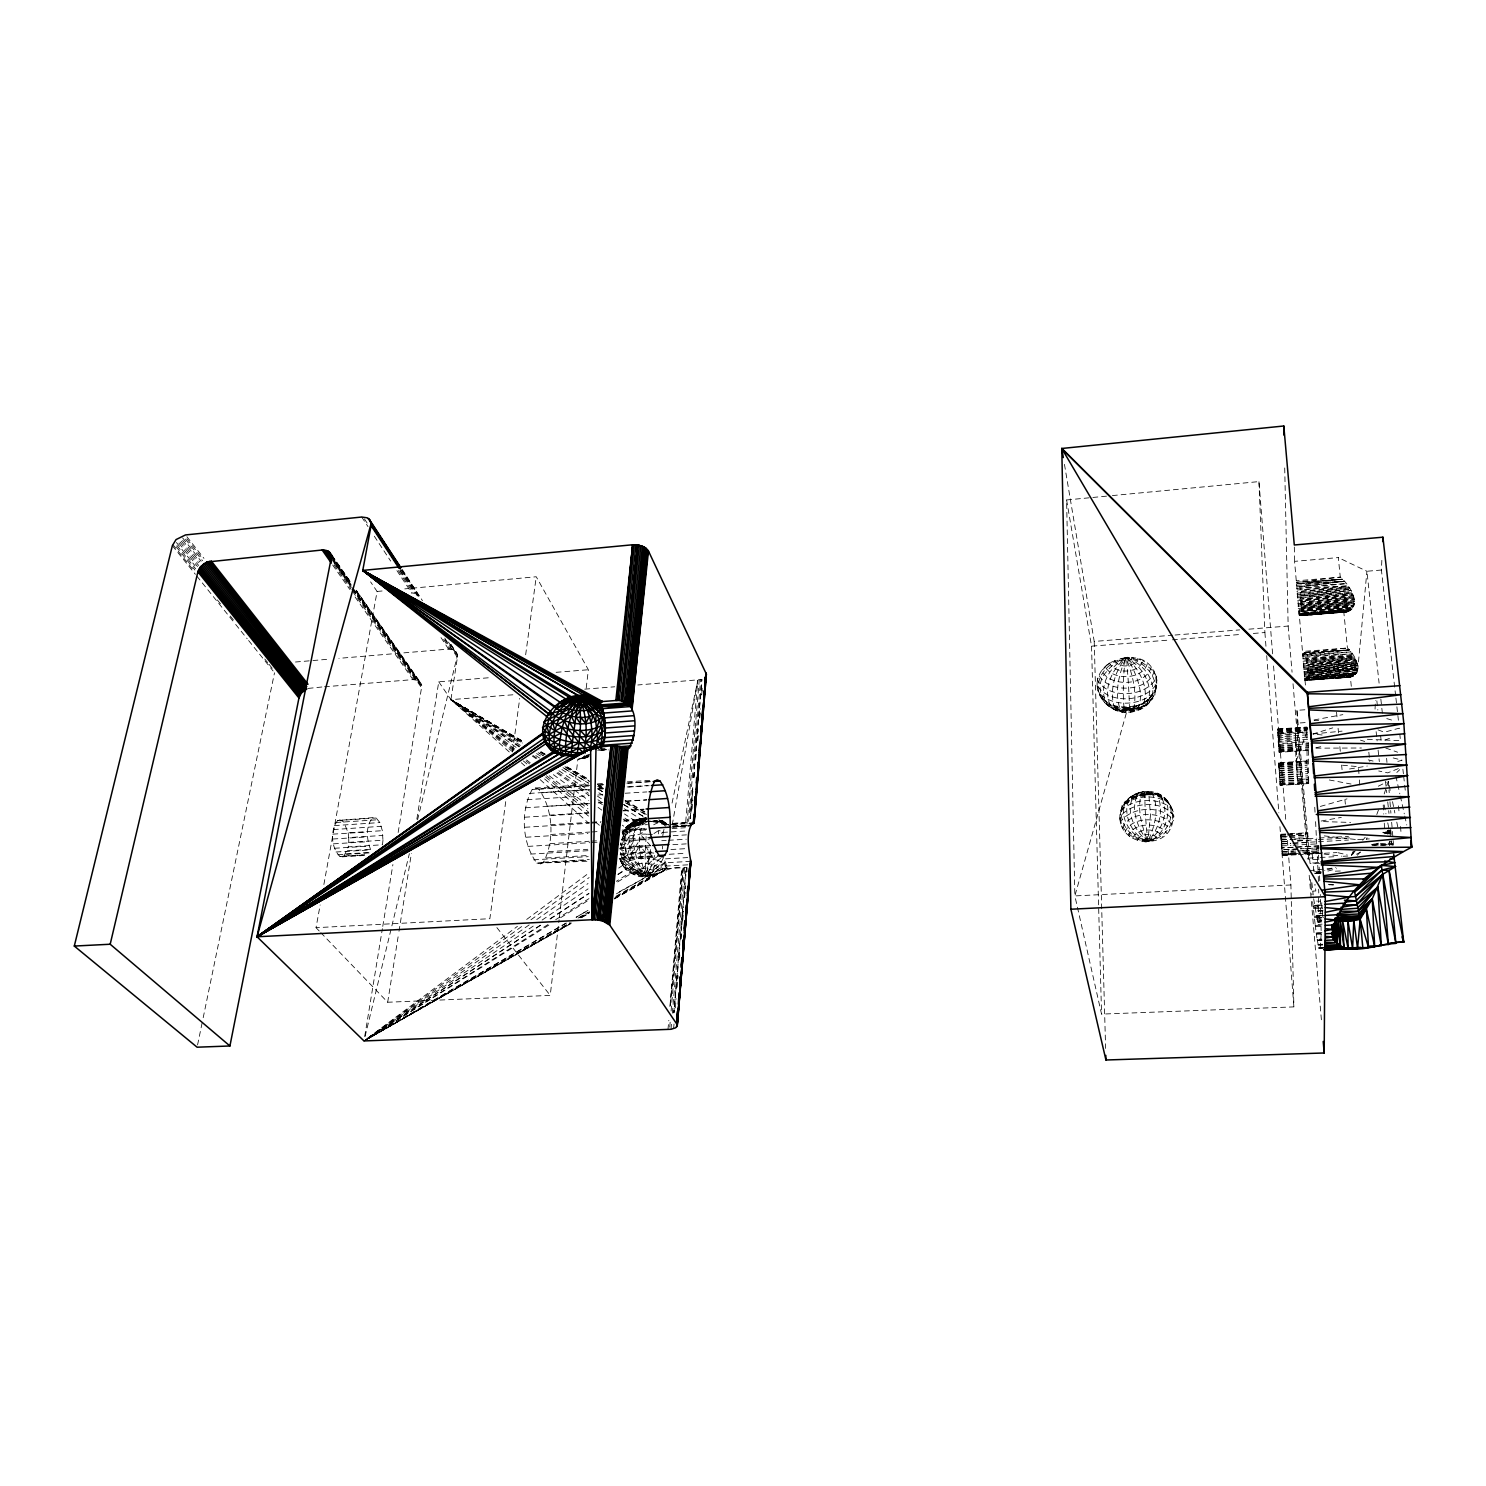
<?xml version="1.0" encoding="UTF-8"?>
<svg xmlns="http://www.w3.org/2000/svg" width="1486" height="1486" viewBox="0 0 1486 1486"><rect width="100%" height="100%" fill="white"/><g stroke="black" fill="none" stroke-linecap="round" stroke-linejoin="round"><path stroke-width="0.75" stroke-dasharray="5 3.75" d="M663.629 857.329C655.159 876.963 632.404 882.777 616.226 893.94L655.772 871.632L664.316 863.292L664.261 860.078C672.006 871.78 655.196 874.622 646.243 876.424C632.126 869.477 623.823 853.131 624.956 837.64L622.523 832.123C627.761 824.117 636.64 818.47 646.243 817.783C634.968 834.148 639.314 858.685 646.206 876.424C659.282 875.588 669.294 865.001 683.188 868.214L670.149 1006.505L682.39 868.288M614.424 898.956L666.935 869.18L667.028 867.973C653.041 880.789 623.098 879.359 620.034 857.403M616.077 896.244L652.094 875.57L657.889 873.657C653.097 867.861 635.209 865.484 634.931 874.957C646.893 881.328 653.691 869.644 657.741 860.264L663.518 856.679M620.256 845.051L620.609 843.249L620.461 844.55C623.804 831.603 629.414 818.154 645.816 818.062C636.175 818.47 628.095 824.674 622.523 832.123L637.884 819.733L645.816 819.306M1308.479 750.337L1308.664 783.605L1307.104 763.674L1306.9 727.025L1277.644 729.013L1278.276 742.276L1279.167 752.306L1308.497 750.319L1308.256 741.663L1278.833 743.613L1279.205 752.232M647.042 818.935L643.884 818.507L640.912 819.956L639.909 824.117L629.767 830.6L623.99 837.491M1319.772 863.292L1310.02 863.366L1309.203 854.078L1296.981 710.327L1306.194 709.695M1313.643 898.751L1317.729 922.36L1318.806 895.055M652.391 834.575L646.206 834.092L645.11 858.109L646.206 876.424L630.027 872.654L616.337 881.328M1317.729 922.36C1326.849 922.267 1319.865 906.609 1322.206 901.055L1318.918 901.222M1308.739 783.568L1280.208 785.37L1278.722 762.727L1307.123 760.962L1295.941 761.668L1295.42 732.728L1306.881 731.948L1295.941 761.668L1297.427 779.574L1308.702 778.868M1121.8 810.483L1121.893 808.198C1120.091 795.307 1154.641 797.276 1143.31 791.834C1115.15 794.583 1127.205 835.225 1147.824 841.336C1154.919 826.94 1160.436 805.691 1150.888 791.722C1136.623 789.4 1121.261 800.155 1120.425 814.904C1122.45 805.003 1131.18 797.741 1140.746 795.493C1145.817 799.152 1146.69 790.515 1144.907 792.465C1144.684 808.774 1145.985 825.12 1147.861 841.336C1184.676 841.002 1178.714 788.453 1145.074 791.536M1280.245 785.332L1278.722 762.727M1296.071 854.784L1282.418 855.527L1280.988 834.259L1307.81 832.754M1282.455 855.564L1281.025 834.259M1142.567 841.169C1143.105 836.116 1154.232 844.772 1142.567 841.169C1130.53 840.129 1118.902 829.727 1120.147 817.003C1130.883 801.288 1163.538 799.728 1173.903 816.278M1120.723 823.968L1120.147 817.003M1387.515 834.166L1387.348 830.488M614.888 897.971L657.035 873.954C652.948 877.947 642.138 868.493 640.41 876.22M1122.413 828.259C1128.58 810.78 1162.981 810.056 1172.268 825.362M1124.122 806.322C1124.865 798.855 1133.298 794.713 1139.725 792.8L1145.929 794.731L1149.291 791.741L1154.176 793.264L1156.275 795.846C1163.984 798.131 1170.838 803.907 1173.16 811.765M1132.648 657.908L1131.793 657.778C1163.909 657.666 1163.631 705.051 1135.23 711.07C1111.602 719.986 1087.622 690.284 1107.442 670.743C1111.621 664.836 1120.165 659.617 1125.849 657.741C1132.982 655.215 1132.889 660.471 1127.54 661.177C1114.797 656.793 1101.535 665.338 1097.597 679.269M623.21 819.065L634.559 826.94C665.264 814.867 621.984 819.139 622.615 834.519L635.265 829.652L646.781 828.947L640.169 834.166L629.321 835.968L621.538 839.72C620.256 855.676 631.197 871.316 646.206 876.424L650.051 869.44L655.345 853.335C644.385 851.682 628.114 849.713 621.612 860.84C626.888 869.477 636.231 875.105 646.206 876.424L651.109 846.333L640.169 834.166L646.206 834.092L650.404 838.736M1125.032 832.16C1130.66 816.483 1161.532 815.851 1169.965 829.578M1375.052 709.101L1375.46 700.352M1395.651 695.782L1381.404 570.03L1381.999 556.897M1131.255 799.524L1133.149 795.456L1145.91 794.731L1147.322 791.592L1148.659 792.409L1150.48 815.108L1147.879 841.336C1134.301 831.77 1124.233 809.536 1134.542 794.639L1146.635 792.688L1156.275 795.846M618.733 868.065L622.56 865.465L620.312 860.84L625.03 867.49L646.206 876.424C634.968 863.162 624.603 824.879 646.354 817.932M1155.124 690.21L1154.938 693.07C1156.424 707.615 1108.797 707.986 1137.997 710.085C1147.916 705.757 1155.569 696.172 1156.628 685.362C1154.752 694.426 1147.601 701.503 1139.316 705.126C1136.939 713.874 1120.295 714.487 1116.19 706.779L1110.896 704.791M1132.685 838.215C1136.567 827.795 1157.055 827.405 1162.758 836.507M1135.787 797.109L1138.257 793.505L1145.91 794.731L1146.635 792.688M1114.63 660.508C1118.549 668.403 1135.323 667.623 1137.44 658.762L1142.715 660.638C1139.558 673.511 1115.299 674.607 1109.559 663.183L1110.283 662.793M1148.251 699.404L1144.461 702.395L1143.626 705.794L1140.375 708.841L1132.276 709.231L1116.19 706.76M1137.44 840.129C1140.152 832.977 1154.195 832.717 1158.17 838.94M1140.746 795.493L1144.591 792.818M1134.617 706.649L1139.316 705.126C1134.004 705.943 1130.4 712.909 1123.955 709.825C1117.621 706.073 1131.403 708.469 1133.409 708.172C1141.062 707.633 1152.263 703.881 1152.523 694.798L1148.919 698.903C1148.511 708.803 1135.025 709.899 1127.595 707.856M1304.987 680.402L1350.384 677.226C1364.761 673.139 1355.009 654.212 1347.43 648.026L1343.827 612.232L1302.553 615.575L1347.375 611.749C1362.996 604.876 1348.917 583.979 1340.279 577.144L1338.31 557.584L1294.566 561.355L1305.432 685.046M1151.278 666.88C1146.393 686.012 1110.302 687.628 1101.572 670.65L1109.559 663.165L1105.157 666.582C1112.475 681.108 1143.31 679.715 1147.396 663.388L1142.715 660.638M658.502 833.906L658.707 830.47L663.369 831.751L662.682 836.804M1154.269 670.985C1148.734 692.197 1108.705 693.943 1098.953 675.146C1093.139 688.278 1101.683 704.345 1114.481 709.379C1118.642 712.128 1123.955 710.159 1127.855 707.856C1124.289 709.398 1118.847 710.568 1114.481 709.379L1108.556 706.054L1103.299 700.909L1097.671 689.69M1156.795 683.504L1156.182 675.517L1156.795 683.504C1145.78 702.618 1107.98 704.68 1096.947 684.86M540.328 863.979L543.505 862.196C554.854 840.296 553.219 809.276 538.786 789.159L535.424 788.026L532.211 789.456C520.193 811.226 521.883 843.305 536.948 863.18L588.605 861.193M1120.054 819.473C1116.692 792.075 1161.736 784.459 1171.414 807.492M398.155 832.494L421.838 685.752L356.491 590.592M692.773 789.01L690.303 818.675L692.866 791.165M693.721 777.605L695.039 761.631M695.225 759.346L701.875 679.492L637.828 684.99M671.003 1029.278L671.579 1022.368M672.359 1013.155L684.656 868.01L687.182 867.378L686.792 871.985L687.126 867.397M688.612 821.405L700.593 679.864M678.08 966.68L673.864 1012.839L685.993 867.75M690.117 818.749L692.81 786.781M693.59 777.642L701.875 679.492M673.622 1028.665L674.012 1024.058M675.368 1007.935L676.149 998.722M677.114 987.187L678.08 975.67M679.436 959.547L679.826 954.941M681.182 938.799L681.758 931.889M682.724 920.373L683.504 911.159M684.656 897.34L685.436 888.108M692.067 809.164L692.847 800.044M697.826 740.678L698.401 733.824M699.739 717.849L700.315 710.995M702.042 690.451L701.671 695.021L702.172 688.185M667.957 1029.557L668.83 1020.343M669.926 1006.524L681.74 868.344M685.715 821.814L697.826 680.291L671.746 804.576M669.74 1027.16L670.316 1020.25M671.096 1011.037L683.244 868.214L684.656 868.01M687.015 823.95L699.256 680.124M673.808 1012.876L678.433 959.826M678.638 957.523L685.9 874.511M686.105 872.208L686.495 867.601M509.271 751.953L450.927 699.646L457.577 656.292L456.202 652.02L453.527 649.884L448.568 649.085L338.901 658.354M694.111 777.438L694.742 770.565M695.764 759.123L696.6 749.984M697.417 740.827L698.457 729.385M699.497 717.942L700.315 708.785M678.916 957.43L679.752 948.198M680.607 938.966L681.647 927.431M681.87 925.109L683.56 906.646M684.396 897.414L685.455 885.86M1304.076 673.529L1357.795 669.202L1366.916 571.256L1338.31 557.584M636.101 826.142L624.677 817.95M382.961 840.259L382.496 844.772L348.263 846.871L344.046 855.992L339.941 856.438C330.969 847.707 330.078 830.395 337.656 820.532L374.138 817.523L376.144 818.024L379.877 822.557L382.348 830.693L382.961 840.259L348.764 842.358L348.263 846.871M336.04 851.998L370.72 849.899C366.875 840.11 365.222 827.015 372.187 818.303L374.138 817.523M320.809 932.651L387.679 1002.251L550.229 995.397L559.107 919.723M559.368 917.419L577.887 759.179M586.227 688.074L588.363 669.74L536.242 576.754L404.786 588.883M505.723 801.66L489.86 918.701L316.035 927.673L320.159 904.955M512.577 751.173L519.729 698.383M525.654 654.787L536.242 576.754M658.447 855.75C652.503 860.097 645.24 865.168 644.553 873.136L624.584 856.66L625.717 849.119L629.154 841.633L634.466 834.798L627.872 827.925L627.705 825.956L633.946 821.442L645.816 818.062M617.897 874.307L625.643 869.217L625.903 863.682L630.045 860.543L631.104 853.596L639.816 839.869L645.741 839.794M387.679 1002.251L398.619 933.58M398.991 931.295L411.399 853.466M416.86 819.139L438.76 681.795L491.699 677.523M364.739 1036.374L382.385 928.694M382.756 926.41L392.898 864.555M672.229 824.934L697.826 680.291M323.874 884.523L377.11 591.447L370.59 581.88M197.564 1044.937L202.728 1019.972M203.192 1017.706L274.52 672.749M662.477 846.184L662.589 848.989M365.073 1036.429L391.32 928.137M391.877 925.871L409.374 853.67M417.566 819.826L457.484 655.122L451.15 645.426M1367.046 837.695L1366.581 839.404M664.001 829.392L663.369 831.751L660.063 834.333M1139.316 705.126L1127.8 707.893L1074.861 895.928L1101.553 1014.102L1293.897 1006.895L1290.907 884.95L1287.08 836.544M1120.165 658.651L1125.961 657.759C1140.041 668.663 1152.244 692.457 1140.672 708.692L1132.964 711.088L1127.707 707.856L1125.664 712.24C1120.184 707.707 1125.719 628.559 1127.391 670.669C1127.781 671.431 1131.31 726.152 1127.893 707.856M622.467 839.813L624.714 832.569C630.658 826.662 636.937 819.696 646.113 820.105M627.445 854.952L629.748 847.596L634.188 840.5L639.816 839.869M1155.495 689.002L1156.628 685.362L1155.718 688.259M1384.19 793.951L1386.234 787.599M1386.921 785.481L1388.295 781.246L1390.636 792.595M1376.779 814.551L1379.045 808.403M629.841 824.656L640.912 819.956L646.781 819.696L642.193 819.157L635.971 820.904L629.841 824.656L629.767 830.6L624.714 832.569L622.485 835.652M1351.368 855.342L1353.096 851.515M645.723 873.118L647.747 869.05L657.741 860.264L665.301 864.072M1351.684 855.267L1354.025 851.311M635.376 852.63L639.797 845.943L649.215 846.184M664.818 862.53L648.1 873.415M646.466 821.238L630.547 824.21C624.176 830.767 626.256 841.615 619.198 847.67L622.541 851.032L629.748 847.596L639.797 845.943L645.184 852.054M1352.892 854.023L1355.269 850.791M606.659 749.706L597.818 750.337L602.239 747.904M1102.408 698.42L1110.896 704.81L1112.698 708.005C1114.834 712.035 1133.948 704.364 1124.902 710.141C1120.5 713.354 1114.871 710.141 1113.72 705.237C1109.782 688.854 1115.113 670.465 1125.961 657.759C1142.121 665.412 1155.718 687.201 1146.375 704.457C1135.806 710.401 1122.524 711.07 1111.194 706.983C1101.906 690.414 1111.918 668.477 1125.961 657.759C1141.861 659.914 1157.594 674.384 1155.124 691.399C1141.452 706.036 1112.624 707.67 1098.748 692.643C1094.885 675.777 1110.191 660.508 1125.961 657.759C1132.573 674.18 1137.626 693.33 1133.261 710.847L1130.846 711.59L1127.744 707.856L1122.45 711.98L1113.72 709.249L1107.776 705.274C1096.408 688.668 1109.782 665.524 1126.054 657.722M622.523 833.126L624.733 830.228C637.141 821.535 653.246 817.393 667.474 824.916L661.456 821.424M657.741 860.264L649.475 858.462L643.066 868.883L633.129 859.391C627.482 846.63 625.235 820.569 643.884 818.507M646.949 873.229L650.051 869.44L661.307 861.657M1362.699 840.296L1365.188 837.287M1151.186 794.861L1146.152 794.731L1147.638 792.762M1357.387 855.23L1360.21 851.924M578.128 759.55L589.329 755.854L583.719 756.783L584.685 755.668M1149.421 698.309L1152.523 694.798M640.912 874.177C631.011 871.335 623.656 862.753 620.349 853.243L629.321 835.968L624.696 829.857L636.602 825.287L647.45 824.619M1143.848 839.404L1147.842 841.336C1159.006 829.764 1164.114 810.446 1157.575 795.419C1155.291 790.849 1148.641 791.611 1146.152 794.731C1153.99 793.561 1162.516 795.697 1168.033 801.604L1168.72 803.629M1396.821 772.46L1399.719 769.674M651.017 874.53L657.035 872.616L665.932 865.762M1387.348 831.194L1388.89 829.931L1388.983 833.943M1128.487 801.716L1127.28 802.663L1128.208 799.134L1131.96 796.775L1145.855 794.75L1139.428 792.428C1128.691 806.341 1137.774 828.872 1147.842 841.336C1163.557 837.472 1176.485 818.786 1168.943 803.127C1156.275 794.397 1137.477 795.251 1124.883 803.74C1119.199 819.77 1132.276 837.342 1147.805 841.336C1135.973 840.927 1124.085 833.312 1120.815 821.572C1131.403 806.211 1163.389 804.688 1173.606 820.885M645.648 820.588L634.633 822.278L634.559 826.94L639.5 823.021L645.407 821.108M1144.461 702.395L1148.919 698.884M634.559 826.94L636.138 825.733M666.471 823.783L665.264 824.693L685.139 823.467M367.674 1038.194L517.444 926.354M526.676 919.462L589.533 872.523M1387.404 831.937L1388.89 830.841M1390.506 832.922L1388.463 833.925L1388.11 831.454L1390.134 829.968L1390.617 834.036M521.586 926.577L367.729 1038.231L534.458 925.258M530.966 919.76L589.143 877.557M1144.61 839.051L1147.842 841.336C1171.507 836.154 1178.268 784.162 1145.985 794.731C1152.263 793.375 1162.554 793.097 1165.21 800.322L1164.374 799.802M529.183 924.886L363.977 1040.943L570.921 923.326M536.762 919.555L588.029 883.52M1143.31 791.834L1142.177 791.852C1136.196 807.362 1141.805 826.29 1147.861 841.336C1162.126 832.197 1171.73 807.957 1158.783 794.286L1144.907 792.465M542.111 920.057L588.085 888.869M540.365 925.184L363.977 1040.943L571.33 922.936M550.061 918.831L588.827 893.383M540.495 925.351L363.977 1040.943L570.735 923.14M550.191 918.998L588.995 893.588M618.083 874.53L625.847 869.459L640.187 875.143M1390.264 830.878L1383.986 832.42M653.97 833.553L658.707 830.47M1387.404 832.792L1388.908 831.807M547.87 924.626L363.977 1040.943L569.454 923.363M555.69 919.685L588.939 898.64M548.836 925.091L363.977 1040.943L570.067 922.657M560.631 917.698L588.159 900.442M617.656 881.941L631.42 873.322M643.141 821.275L636.602 825.287L633.946 821.442M649.196 873.712L665.821 865.465M566.129 923.103L363.977 1040.943L566.203 923.103M576.122 917.271L588.159 910.268L576.178 917.271M578.073 918.069L588.066 912.311M1388.314 833.052L1390.376 831.863M579.54 917.586L589.608 911.828M615.798 896.838L654.063 874.938M580.766 917.419L588.79 912.85M580.524 917.735L589.459 912.627M614.61 898.343L658.707 873.248M580.952 917.605L588.995 913.036M615.111 898.194L663.332 870.777C656.403 862.326 630.38 858.889 630.027 872.654L634.931 874.957M368.026 1038.658L571.999 922.992M582.103 917.271L588.159 913.834M1388.946 832.847L1382.927 833.943M646.577 822.074L635.265 829.652L630.547 824.21M1356.477 854.227L1360.47 852.221M1374.383 845.2L1378.358 843.175L1372.005 844.531M1378.302 786.205L1386.289 782.249M1145.483 838.773L1147.842 841.336L1152.059 839.293L1153.136 840.574M1302.758 656.292L1350.885 651.871L1302.683 655.066L1349.214 649.921L1302.535 652.651L1349.214 649.921L1305.897 653.599L1302.683 655.066L1306.045 656.032L1352.39 653.877L1302.832 657.518M651.388 821.368L645.388 821.665L639.909 824.117L624.491 813.956M1150.666 793.951L1146.003 794.731L1149.402 793.208M625.755 827.981L639.5 821.925M580.153 758.454L588.437 756.913L581.565 759.123L587.081 755.445L588.437 756.913L584.667 758.343L580.487 758.51L589.329 755.854M1398.363 768.596L1387.72 772.869L1378.711 770.974M588.215 756.931L578.37 759.049M1367.361 739.285L1385.082 740.047L1391.416 737.595M655.772 871.632L666.824 867.545M630.045 860.543L640.819 858.146L649.475 858.462M583.719 756.783L588.995 754.869M1147.935 841.317L1152.597 839.701M1388.11 831.454L1390.134 829.968M1322.113 734.994L1312.992 733.973L1332.756 727.861M1146.003 794.731L1157.966 793.933L1161.012 797.703M637.011 820.253L646.243 817.783M1397.824 761.445L1402.115 760.2L1393.181 757.934M1320.348 806.415L1347.022 798.874M1386.475 731.651L1399.236 728.159L1399.645 732.264M1327.945 871.056L1336.564 868.734M662.087 869.273L667.028 867.973M1349.567 768.986L1367.269 766.033M308.178 688.408L322.221 686.959M1316.169 872.635L1324.918 870.406M1327.109 869.849L1335.877 867.62M1371.689 844.828L1378.358 843.175M1148.065 841.299C1162.721 839.274 1176.299 824.674 1172.361 809.387C1159.544 796.719 1134.468 797.982 1121.614 810.074C1119.199 825.566 1133.056 839.423 1147.768 841.336L1142.827 840.24M586.71 755.185L590.759 754.238M645.388 821.665L633.946 825.343L629.767 830.6L622.3 825.139M634.188 840.5L621.501 845.311L619.179 842.153M1320.757 746.696L1314.107 748.164L1361.455 747.997M651.425 821.349L656.719 820.959L667.474 824.916L661.734 821.628L651.518 821.349L656.088 820.439L666.267 823.337L662.124 820.569L667.455 824.749M580.487 758.51L587.286 757.228L583.979 757.581M1314.088 719.93L1342.861 714.636M1321.203 821.034L1341.319 817.374M1322.837 910.212L1315.24 911.085M1320.794 873.675L1313.977 873.192L1313.03 863.199L1319.642 862.159M1299.637 583.534L1344.514 581.397L1296.591 586.877L1344.514 581.397L1296.424 583.794L1342.452 579.224L1296.349 582.308L1340.279 577.144L1296.275 580.84M640.615 819.418L644.608 818.953M1314.46 905.42L1322.057 904.751M1312.64 901.723L1315.203 924.905L1322.038 924.125M1309.705 870.647L1334.948 867.861M1297.204 596.295L1351.053 590.518L1297.092 594.753M1315.964 915.655L1323.636 915.023M1297.557 600.808L1353.096 595.069L1297.445 599.341M1305.841 652.391L1347.43 648.026L1302.479 651.462M1313.104 906.311L1322.168 905.364L1317.543 905.271L1316.967 900.813M1146.468 838.587L1152.059 839.293M1296.424 583.794L1342.452 579.224L1299.563 582.029M1298.244 608.61L1354.415 603.242L1298.132 607.458M1343.827 612.232L1347.375 611.749L1299.024 614.944M1312.992 733.973L1342.081 731.131M1290.907 884.95L1074.861 895.928L1066.595 499.965L1110.098 495.804M1112.382 495.581L1258.958 481.594L1272.648 654.472M1296.999 593.174L1349.697 588.215L1296.888 591.595M1297.78 603.632L1354.043 598.319L1297.668 602.239M689.764 825.492L672.805 827.07L685.492 825.9M377.11 591.447L384.038 590.796M1300.547 597.576L1352.186 592.803L1300.436 596.035L1300.659 599.081L1352.669 593.936L1297.315 597.836M1353.467 596.165L1300.77 600.548L1301.346 607.198L1354.47 602.313L1298.002 606.251M1298.56 611.638L1353.616 606.567L1298.448 610.709M1303.259 663.703L1355.418 658.948L1303.166 662.477M1127.8 707.893L1116.599 707.912L1107.014 704.104L1106.253 701.986L1107.404 702.674M1315.203 924.905L1316.206 932.855L1323.134 932.242M1300.882 601.979L1353.783 597.242L1300.77 600.548M1301.346 607.198L1301.457 608.35L1354.136 604.988L1301.569 609.446L1301.68 610.449L1353.895 605.805L1298.337 609.706M1298.838 613.885L1351.851 609.223L1298.745 613.235M1298.931 614.461L1351.127 609.892L1302.089 613.625L1301.885 612.213L1298.653 612.473M1301.234 605.991L1354.452 601.366L1301.123 604.709L1354.248 599.36L1301.012 603.372M1300.436 596.035L1351.647 591.669M1301.996 612.975L1352.854 607.997L1301.792 611.378L1301.68 610.449M1302.423 615.334L1348.434 611.415L1299.098 615.315L1348.434 611.415M1303.073 661.251L1354.34 656.923L1302.999 660.007M1303.612 668.384L1357.275 663.87L1303.519 667.251M1304.244 675.276L1357.554 670.762L1304.169 674.421M1316.206 873.006L1320.664 872.616M1381.404 570.03L1366.916 571.256L1379.101 683.151M295.473 662.013L329.743 659.115M1296.684 588.437L1346.409 583.626L1299.823 586.617L1299.916 588.177L1348.136 585.911L1296.795 590.016M1349.214 649.921L1302.609 653.84L1305.897 653.599M1296.516 585.335L1344.514 581.397M1297.891 604.969L1354.378 600.363M1302.553 615.575L1346.26 611.991L1299.173 615.594M324.487 686.792L412.997 679.604L417.975 680.439L420.612 682.613M1301.457 608.35L1354.303 604.133M556.135 672.322L588.363 669.74M1304.727 679.139L1355.028 675.09L1304.652 678.638M1314.218 916.639L1323.357 915.896M1301.792 611.378L1353.263 607.31M1349.418 610.987L1302.256 614.665L1302.089 613.625M1064.459 464.356L1094.216 641.432L1172.714 635.209M1175.036 635.024L1239.677 629.897M1248.909 629.172L1288.158 626.052L1284.647 465.081M1066.595 499.965L1091.541 646.169L1170.132 639.983M1172.435 639.797L1241.776 634.355M1253.33 633.445L1264.902 632.534L1258.958 481.594M438.76 681.795L450.927 699.646L513.227 694.761M584.76 689.151L614.758 686.792M1303.426 666.081L1356.699 661.939L1303.333 664.911M1303.984 672.582L1357.851 668.384L1303.891 671.579M1304.578 678.099L1355.994 674.05L1304.504 677.467M1304.857 679.901L1353.579 676.111L1304.801 679.548M1302.182 614.201L1350.31 610.486L1302.349 615.055M1302.906 658.762L1353.077 654.88M1356.328 660.954L1306.64 664.651L1355.901 659.951L1306.547 663.462M1307.178 671.338L1357.851 667.53L1303.798 670.558M1304.411 676.799L1356.774 672.861L1304.337 676.056M1351.294 686.291L1350.384 677.226L1308.293 680.161L1351.536 676.947L1304.931 680.179L1354.47 675.536L1308.033 678.898M1303.705 669.48L1357.665 665.747L1307.086 670.316L1357.777 666.657M1357.09 672.192L1307.55 675.015M1300.213 592.914L1350.402 589.366L1300.324 594.474L1300.101 591.335L1348.935 587.063L1300.009 589.756M600.623 748.833L605.025 748.517M600.901 749.706L607.588 749.223M599.415 750.523L608.35 749.891M1316.206 932.855L1317.172 939.412L1321.704 939.096M1307.884 677.839L1355.529 674.588L1307.959 678.396L1307.81 677.226L1356.402 673.474L1307.717 676.557M1317.766 859.67L1308.739 859.41L1297.204 723.143L1308.59 722.363M1277.607 729.124L1307.011 727.36L1307.624 732.747L1278.22 734.734L1277.644 729.013M1277.588 729.663L1306.788 727.694M1277.811 730.146L1307.141 728.14M1277.607 730.648L1306.788 728.66M1322.911 910.621L1318.323 910.937L1317.543 905.271M1277.923 731.316L1307.29 729.329M1277.663 731.985L1306.807 730.016L1277.737 733.675L1306.881 731.948M1278.053 732.877L1307.439 730.889M1277.849 735.607L1295.495 734.437L1295.42 732.728M1278.22 734.734L1278.369 736.815L1307.791 734.827M1277.979 737.762L1295.625 736.573L1295.495 734.437M535.424 788.026L588.27 784.478M597.465 783.865L604.356 783.401M627.333 781.859L652.595 780.169M1278.369 736.815L1278.536 739.044L1307.959 737.075M532.211 789.456L589.886 785.611M599.118 784.998L603.743 784.682M626.813 783.141L652.205 781.45M538.786 789.159L589.106 785.797M598.264 785.184L602.833 784.887M628.002 783.196L650.887 781.673M1278.127 740.009L1295.755 738.821L1295.625 736.573M1278.833 743.613L1278.684 741.347L1308.126 739.378M1278.276 742.276L1295.922 741.105L1297.427 779.574M529.332 793.431L588.475 789.512M597.576 788.899L604.393 788.453M627.129 786.948L647.599 785.574M542.056 792.781L589.905 789.605M599.025 789.01L603.576 788.695M628.634 787.041L649.141 785.685M1278.424 744.486L1296.089 743.316M1278.963 745.768L1308.367 743.817M1306.9 668.143L1357.498 664.818L1306.993 669.239L1306.807 667.01L1357.015 662.923L1306.714 665.839M1278.592 746.548L1296.256 745.396M1279.074 747.737L1308.46 745.786M1278.74 748.405L1296.405 747.235M1279.149 749.408L1308.516 747.477M1278.87 749.947L1296.554 748.795M527.047 799.691L588.995 795.716M597.799 795.029L604.653 794.583M625.197 793.245L646.856 791.927M1279.205 750.746L1308.553 748.833M1279 751.154L1296.702 749.984M1279.223 751.712L1308.534 749.78M1279.093 751.953L1296.814 750.783M547.48 806.229L589.032 803.554M598.264 802.942L602.889 802.644M625.977 801.158L646.744 799.821M525.468 807.808L589.57 803.647M626.2 801.288L646.8 799.951M337.656 820.532L376.144 818.024M1306.361 660.991L1354.916 657.926L1306.454 662.236L1306.287 659.765L1353.727 655.902L1306.194 658.521M335.836 822.52L378.113 819.733M1278.666 763.284L1307.086 761.464M1278.889 763.878L1296.182 762.782M1278.684 764.194L1307.086 762.374M334.369 825.603L379.877 822.557M1279 765.067L1296.312 763.953M1278.74 765.494L1307.104 763.674M1279.13 766.609L1296.461 765.494M1278.814 767.092L1307.16 765.29M1279.279 768.429L1296.628 767.315M549.281 815.145L588.475 812.656M623.043 810.464L643.791 809.146M1278.926 768.968L1307.253 767.166M333.328 829.578L381.308 826.309M524.762 817.226L588.976 813.139M623.377 810.947L644.014 809.629M1279.446 770.472L1296.795 769.376M1279.037 771.048L1307.364 769.246M1279.595 772.646L1296.962 771.55M1279.186 773.222L1307.494 771.438M339.681 819.752L343.786 821.944L348.151 832.847L382.348 830.693M332.808 834.148L367.544 831.974M1279.743 774.893L1297.111 773.797M1279.335 775.432L1307.643 773.649M1373.714 844.958L1391.323 844.717L1391.175 841.262L1389.224 842.228L1391.23 842.451M1307.271 672.341L1357.795 669.202M1279.892 777.085L1297.241 776.008M1279.483 777.587L1307.81 775.822M550.322 824.767L589.496 822.334M591.799 822.185L601.013 821.609M624.046 820.161L647.097 818.73M1280.022 779.184L1297.352 778.088M348.151 832.847L348.727 837.584L382.924 835.448M1279.65 779.611L1307.977 777.847M332.845 839.014L367.581 836.859M524.967 827.275L589.218 823.263M591.502 823.114L600.678 822.538M623.637 821.108L646.577 819.678M1280.115 781.06L1308.72 779.277M1279.78 781.432L1308.144 779.667M1279.929 782.973L1308.776 780.893M1280.245 783.958L1308.794 782.193M1280.04 784.162L1308.442 782.416M1280.263 784.849L1308.776 783.085M1280.133 784.98L1308.572 783.215M333.44 843.844L368.156 841.689M673.084 823.374L686.291 822.557M672.118 823.523L687.442 822.575M671.3 824.563L684.805 823.727M673.028 825.937L686.291 825.12M672.545 826.346L685.938 825.51M550.544 834.482L589.719 832.067M592.041 831.937L598.951 831.51M622.002 830.098L647.357 828.538M671.839 827.2L685.325 826.383M334.517 848.265L369.234 846.147M526.044 837.231L587.973 833.442M622.393 831.343L645.333 829.931M672.118 828.556L685.399 827.739M347.26 850.828L372.41 849.286M662.515 832.42L684.712 831.064M345.829 853.93L368.714 852.537M337.898 854.784L372.503 852.704M673.121 835.671L686.458 834.872M344.046 855.992L364.683 854.747M549.894 843.639L589.162 841.262M591.465 841.132L598.394 840.705M621.482 839.311L649.196 837.658M339.941 856.438L362.974 855.044M342.04 856.846L365.017 855.453M527.957 846.388L589.793 842.673M592.078 842.543L598.951 842.116M621.854 840.742L649.326 839.107M661.753 840.705L666.211 840.444M668.421 840.296L686.235 839.237M1315.296 925.741L1322.224 925.332M548.445 851.645L587.806 849.305M620.219 847.391L650.329 845.608M672.879 844.68L686.235 843.881M530.539 854.097L589.923 850.586M619.625 848.84L649.308 847.076M670.929 849.528L686.513 848.617M546.254 857.979L589.589 855.434M621.501 853.577L651.147 851.831M533.623 859.818L588.233 856.642M620.108 854.766L654.249 852.778M669.202 854.264L684.786 853.354M543.505 862.196L589.292 859.54M621.334 857.682L653.394 855.825M536.948 863.18L587.769 860.245M620.108 858.369L654.75 856.363M620.814 859.335L655.307 857.329M1300.789 853.168L1282.251 854.264L1295.885 853.521M1303.111 853.02L1319.327 852.054M665.505 858.852L687.739 857.571M690.767 861.341L664.205 862.846L666.935 869.18M665.319 866.115L688.092 864.815M666.527 868.641L686.866 867.49M1280.969 834.649L1285.557 834.426M1287.656 834.278L1307.903 833.163M1280.988 835.448L1285.65 835.243M1287.656 835.076L1308.014 833.98M1281.025 836.599L1307.717 835.095M1281.285 836.674L1308.163 835.169M1295.885 854.45L1282.474 855.174L1295.959 854.301M1318.658 853.001L1305.042 853.781L1323.246 852.89M1317.172 939.412L1318.788 947.771L1323.32 947.511M1281.099 838.067L1308.312 836.655M1281.192 839.794L1292.3 839.181M1294.529 839.051L1307.866 838.308M1281.564 839.924L1288.288 839.553M1290.535 839.423L1316.893 838.141M1319.159 838.011L1348.471 836.377M1281.322 841.726L1288.251 841.336M1297.501 840.816L1315.983 839.794M1318.305 839.664L1352.984 837.732M1281.712 841.875L1288.436 841.503M1297.408 841.002L1308.627 840.37M1281.452 843.769L1290.684 843.249M1293.006 843.119L1316.132 841.838M1318.435 841.708L1348.489 840.054M1357.74 839.534L1369.312 838.903M1281.861 843.937L1290.832 843.454M1293.08 843.324L1308.776 842.451M1281.582 845.85L1290.981 845.553M1293.154 845.2L1316.28 843.937M1318.751 845.831L1281.731 847.893L1318.769 845.998M1298.077 848.933L1281.879 849.825L1298.095 849.008M1318.918 847.782L1300.399 848.803L1318.936 847.949M1372.172 844.847L1388.37 843.955L1389.874 845.571M1282.009 851.589L1293.6 850.958M1302.869 850.438L1319.085 849.565M1282.344 851.794L1295.792 851.051M1298.04 850.939L1309.24 850.326M1318.045 944.483L1322.633 944.223M1282.139 853.075L1300.306 852.091M1302.572 851.961L1318.453 851.106M1304.968 853.038L1318.584 852.314M1282.455 854.394L1295.885 853.67M1304.838 853.187L1309.315 852.945M1282.344 855.082L1295.978 854.357M1304.838 853.967L1309.296 853.726M1298.337 854.673L1336.991 852.574M1308.627 858.128L1317.822 857.626M1320.125 857.496L1333.926 856.753M1343.14 856.27L1347.746 856.029M1318.435 881.439L1318.119 872.969L1321.463 872.802M1372.191 845.218L1388.426 844.865M1311.878 882.628L1312.788 891.117L1315.816 890.968L1315.37 886.733M1382.816 832.606L1387.422 832.383M1318.974 908.15L1322.243 908.002M1323.302 947.696L1318.788 947.771M1318.918 913.574L1322.168 913.426M1318.751 917.716L1321.983 917.568M1316.615 919.091L1319.754 918.942L1320.887 922.212M1318.509 920.558L1321.704 920.41M1317.209 921.339L1320.348 921.19M1318.156 922.1L1321.351 921.952M1316.299 933.561L1323.116 933.245M1313.215 907.333L1322.354 906.98M1323.487 947.901L1318.862 948.087L1320.014 949.981L1321.203 933.895L1320.311 894.516M1317.246 939.969L1321.834 939.802M1318.119 944.855L1322.744 944.725M1380.42 845.125L1389.336 844.865L1389.224 843.008L1391.286 843.602M1314.441 871.78L1321.407 871.576M1335.301 871.168L1342.248 870.945M1318.918 948.254L1323.376 948.124M1314.33 917.531L1323.562 917.308M1318.156 945.022L1322.726 944.929M1315.389 926.521L1322.187 926.428M1310.503 879.526L1311.005 884.95L1315.537 884.913M1329.171 884.802L1333.704 884.746M1316.392 934.174L1323.264 934.137M1317.339 940.434L1321.964 940.397M1121.893 707.819L1126.667 707.856M1322.726 910.974L1318.323 910.937L1319.754 918.942M1314.144 720.376L1318.639 720.45M1319.066 915.506L1323.506 915.58M1313.327 908.299L1322.559 908.485M1323.487 821.591L1350.607 822.445M1385.082 740.047L1400.462 740.622L1399.849 734.325M1314.478 873.341L1321.295 873.657M1342.508 765.234L1358.445 766.702M1324.267 835.894L1355.919 839.516M1380.383 843.416L1392.493 844.865L1391.899 839.924M1324.082 854.041L1341.709 856.177M1328.28 884.3L1334.744 885.192M1141.434 794.081L1145.892 794.75L1143.626 793.022M1131.793 657.778L1133.707 658.094M1329.283 779.964L1351.053 784.032M1338.199 852.76L1347.096 854.821M1368.235 759.866L1374.531 761.426M666.174 825.12L653.227 821.628L653.116 825.064L658.205 822.501L657.388 819.993M1386.772 718.592L1394.667 720.97M1360.489 740.139L1364.705 741.458M1383.094 832.234L1389.243 834.166M656.719 820.959L662.57 822.705L660.49 820.625L667.846 824.173M634.503 872.839L629.377 871.112L625.03 867.49L625.847 869.459M1385.788 748.071L1397.639 752.213M1378.005 729.849L1384.358 732.245M658.874 819.715L669.424 825.51M665.412 826.309L661.344 821.089L666.582 824.86M1142.771 793.301L1145.91 794.731M660.49 820.625L666.267 823.337M641.58 873.787L621.594 863.143L619.216 858.258M512.781 751.99L450.927 699.646L523.109 741.403M541.164 751.842L545.158 754.164M567.225 766.906L589.273 779.667M597.298 784.311L603.316 787.784M625.365 800.545L645.426 812.155M513.469 750.746L450.927 699.646L524.799 742.591M540.774 751.879L545.009 754.312M566.723 766.98L589.05 779.909M598.672 785.555L604.672 789.047M625.086 800.861L647.097 813.659M659.115 820.644L663.109 822.965M514.026 749.91L450.927 699.646L522.942 741.96M564.959 766.665L588.958 780.763M598.969 786.651L602.963 788.992M626.981 803.109L646.986 814.867M514.639 748.963L450.927 699.646L524.298 743M540.161 752.38L544.117 754.721M565.925 767.612L589.719 781.673M597.651 786.354L603.613 789.865M625.42 802.756L647.227 815.647M516.125 747.384L450.927 699.646L521.697 742.591M539.418 753.346L543.319 755.724L538.229 752.678M563.027 767.668L588.549 783.178L562.042 767.129M598.356 789.122L604.282 792.725M623.897 804.65L645.611 817.783M519.078 746.882L450.927 699.646L522.366 743.037M597.762 788.825L604.208 792.725M623.563 804.502L647.376 818.953M519.654 746.436L450.927 699.646L521.01 743.78M536.595 753.569L540.477 756.021M561.894 769.507L589.162 786.67M598.895 792.8L602.777 795.251M624.194 808.737L645.611 822.222M662.124 820.569L665.932 822.965M646.206 876.424L621.612 860.84M1129.546 836.191L1128.45 835.485C1133.502 822.241 1159.489 821.721 1166.751 833.33M450.927 699.646L520.341 745.378M535.777 755.538L539.641 758.064M558.922 770.77L589.775 791.091M597.483 796.18L601.347 798.725M622.634 858.648L643.457 873.248M533.028 755.538L536.855 758.139M557.844 772.441L588.4 793.245M597.948 799.747L601.756 802.347M659.208 821.256L662.867 823.783M532.322 756.077L536.112 758.696M556.934 773.129L589.125 795.437M598.598 801.994L602.387 804.632M553.386 774.67L588.772 800.582M598.096 807.4L601.811 810.13M661.344 821.089L666.397 824.971M549.226 775.748L589.273 806.749M622.021 832.123L625.662 834.946L624.714 832.569M526.638 759.959L530.242 762.82M546.476 775.748L587.936 808.774M620.349 853.243L624.584 856.66M525.97 760.962L529.536 763.897M545.622 777.029L588.512 812.08M523.388 760.981L526.917 763.971M544.6 778.924L588.79 816.316M595.849 822.297L599.397 825.287M521.289 762.727L524.725 765.81M540.18 779.648L588.233 822.742M316.035 927.673L319.211 930.998M642.435 873.471L633.129 859.391M172.357 545.678L195.39 574.32M196.821 576.104L234.231 622.634M235.68 624.436L247.178 638.757M248.626 640.54L273.09 670.966M176.202 546.737L194.889 570.03M172.748 544.415L194.332 571.274M217.327 599.935L221.637 605.304M230.274 616.04L234.584 621.408M264.787 659.022L267.666 662.607M269.096 664.391L273.405 669.759M176.407 542.501L195.056 565.832M176.964 545.492L195.613 568.804M180.047 542.13L198.641 565.479M178.896 543.17L197.508 566.5M182.648 540.365L199.774 561.949M181.292 541.201L198.455 562.748M186.902 538.768L202.542 558.569M185.453 539.158L202.542 560.742M182.611 537.895L201.149 561.281M496.881 927.617L550.229 995.397M186.902 536.743L203.953 558.346M645.407 845.868L653.729 859.187M334.109 564.977L351.216 589.403M352.516 591.279L414.315 679.566M332.697 565.033L349.804 589.44M355.08 596.963L412.997 679.604M332.251 555.931L350.845 582.605M356.157 590.221L421.188 683.579M331.359 555.132L351.272 583.701M356.101 590.852L421.615 684.619M331.582 556.34L351.495 584.89M356.807 592.487L421.838 685.752M334.09 560.185L351.123 584.611M356.361 592.134L417.975 680.439M331.619 557.584L351.532 586.116M352.869 588.029L421.913 686.941M334.183 561.615L351.235 586.041M352.535 587.917L416.823 679.994M331.471 558.885L351.402 587.397M352.721 589.292L421.82 688.167M334.201 563.213L351.272 587.639M352.572 589.515L415.616 679.696M331.638 554.91L351.272 583.069M621.594 863.143L625.643 869.217M399.697 570.68L414.78 593.657M444.908 639.593L451.187 649.178M364.404 518.893L368.175 524.632M398.341 570.568L413.424 593.546M443.608 639.482L449.886 649.048M361.711 517.035L368.008 526.62M374.305 536.186L390.669 561.058M396.948 570.624L412.068 593.583M441.008 637.605L448.568 649.085M402.26 569.491L422.451 600.678M450.908 644.292L457.242 654.007M402.465 570.828L418.978 596.072M450.741 644.645L454.549 650.459M401.666 569.77L420.705 598.858M401.406 570.234L418.235 596.183M448.438 642.119L457.577 656.292M400.328 570.308L417.287 595.849M444.76 638.126L457.465 657.499M1099.51 694.296C1109.058 711.72 1137.292 709.175 1151.464 698.55C1157.594 680.922 1142.585 662.385 1125.961 657.759C1118.828 673.901 1113.757 694.315 1120.946 711.107L1137.143 709.955C1144.814 695.857 1137.626 678.229 1131.18 664.892C1112.828 645.853 1159.619 667.734 1155.997 678.6C1145.26 697.398 1108.147 699.442 1097.392 679.956M1395.874 776.082L1399.831 793.858M1400.332 796.069L1404.289 813.864M1404.772 816.074L1406.759 824.971M1392.531 801.678L1394.871 813.009M1396.766 822.092L1398.177 828.891M1384.153 804.91L1385.955 813.882M1387.757 822.854L1390.896 838.55M1391.342 840.797L1392.233 845.274M1388.221 842.971L1388.407 844.401M1395.911 698.086L1398.4 720.246M1402.877 769.172L1403.397 773.76M1403.657 776.063L1404.437 782.936M1404.697 785.24L1405.477 792.112M1312.788 891.117L1313.215 894.925M1380.847 699.144L1381.59 705.98M1381.831 708.265L1382.593 715.119M1390.71 829.522L1391.305 834.798M1376.853 700.816L1377.838 710.011M1380.568 735.291L1381.311 742.183M1385.509 781.264L1386.754 792.744M1387.738 801.938L1388.983 813.436M1376.129 731.651L1377.113 740.882M1378.098 750.096L1379.324 761.612M1368.829 752.25L1369.795 761.426M1389.744 844.512L1389.429 841.095M1398.475 805.858L1399.125 812.712M1400.462 826.439L1401.112 833.293M1336.546 712.203L1336.973 716.791M1338.087 728.289L1338.533 732.895M1339.852 746.696L1340.298 751.284M1341.617 765.086L1342.062 769.692M1344.923 799.579L1345.369 804.186M1311.005 884.95L1311.952 894.925M1312.194 853.911L1313.03 863.199M1288.158 626.052L1292.058 672.211M1293.024 683.746L1307.829 859.131M1309.185 875.291L1321.463 1020.678M1388.295 781.246L1389.224 792.651M1389.967 801.771L1390.915 813.176M1391.658 822.297L1392.233 829.132M1392.419 831.417L1392.976 838.253M1393.162 840.537L1393.534 845.088M1273.558 665.988L1285.984 822.724M1386.624 758.306L1386.958 762.448M1264.902 632.534L1265.961 646.391M1266.685 655.642L1278.852 812.786M1279.929 826.643L1293.897 1006.895M1358.575 768.596L1358.984 774.28M1295.755 738.821L1295.922 741.105M1278.536 739.044L1278.684 741.347M1359.374 779.964L1359.746 785.648M1314.738 807.251L1315.11 813.418M1383.206 804.985L1383.745 814.087M1384.265 823.17L1384.673 829.987M1315.593 821.647L1318.119 872.969M1318.082 846.314L1318.769 859.632M1173.791 815.591L1173.866 816.966M1156.87 679.641L1156.925 681.09M1319.141 867.1L1319.772 880.845M1120.184 818.024L1120.277 820.866M1318.658 889.222L1318.769 892.993M1097.095 683.281L1097.17 686.328M1094.216 641.432L1105.621 1048.447M1091.541 646.169L1101.553 1014.102M1294.325 547.052L1294.566 561.355M1296.981 710.327L1297.204 723.143M348.727 837.584L348.764 842.358M1127.391 800.88L1127.28 802.663L1127.391 800.88M1357.702 670L1307.364 673.288L1357.702 670"/><path stroke-width="1.5" d="M624.009 748.777L628.485 748.461C637.531 735.83 640.15 698.42 615.836 700.5L632.702 544.768L637.661 544.879L643.791 546.774L648.472 551.065L706.352 674.068L694.092 822.835L690.414 825.25M632.293 743.149L603.39 745.229C606.808 730.963 605.824 715.175 599.712 701.764L616.913 700.426M576.512 756.188C581.119 736.554 581.49 715.843 578.686 695.912L362.77 570.401L371.277 524.465L369.921 519.97L367.079 517.797L361.711 517.035L185.49 534.941L176.035 539.585L172.357 545.678L74.3 946.062L197.099 1047.203L229.921 1045.977L298.946 698.011L301.212 693.238L306.878 688.91L206.795 562.042L200.517 566.742L197.898 571.813L110.187 944.242L229.921 1045.977M1310.039 725.279L1403.861 723.645L1311.154 739.638L1307.29 692.309L1061.784 448.475L1070.886 909.228L1105.937 1060.001L1324.193 1052.98L1325.326 896.671L1307.42 693.776L1061.784 448.475L1283.793 425.999L1294.287 544.99L1382.909 537.189L1403.861 723.645L1411.7 847.206C1377.206 865.056 1340.818 893.569 1332.329 933.394C1339.016 963.56 1383.707 940.917 1403.731 942.143L1393.719 854.209M554.538 752.548C523.035 730.945 560.909 685.046 591.484 697.398L362.77 570.401L632.702 544.768L617.544 700.445L634.336 544.675M604.022 715.862C590.276 728.604 566.147 724.834 552.346 713.763L548.371 713.391L362.77 570.401L602.499 701.522L578.686 695.912C572.872 706.296 559.516 712.444 548.167 713.689L362.77 570.401L584.964 695.968L584.537 698.587L579.373 699.98C573.41 715.435 555.281 719.465 542.52 727.638L545.288 731.001C544.062 739.564 547.554 748.981 555.485 753.105L545.938 743.669L546.105 741.867L543.579 738.765L545.139 736.647L562.191 727.007L566.686 714.525L575.584 699.293L578.686 695.912L590.908 697.157L602.239 701.541L599.694 701.875L362.77 570.401L546.439 716.215C560.148 731.799 587.193 734.957 604.561 723.868C604.152 714.172 603.39 699.256 590.908 697.157C591.874 708.729 570.903 706.426 565.98 699.089L560.036 702.209L548.966 719.354L545.288 731.001L542.427 733.341L257.059 936.774L363.977 1040.943L671.003 1029.278L675.628 1027.792L677.282 1025.451L690.786 861.639C688.91 848.989 685.176 833.293 692.903 822.148L694.092 822.835M642.398 546.124L625.959 702.172L643.791 546.774L627.408 702.897L601.18 704.847L578.686 695.912C558.569 704.141 543.263 728.994 551.399 750.263M1324.416 949.74L1352.613 948.495L1353.783 920.41L1360.154 919.277L1372.247 898.807L1382.742 874.307L1381.293 865.391L1394.945 862.679L1384.673 861.026M1382.704 541.573L1382.909 537.189M669.982 836.395C670.502 817.857 670.966 796.905 660.025 781.06L657.202 779.853L654.509 781.283C644.701 804.279 646.336 834.686 659.357 856.085L662.199 856.939L664.836 855.156L667.103 850.902L669.982 836.395L649.196 837.658M601.31 747.421L604.728 736.517L604.913 723.459M561.615 756.058L559.256 744.709L562.191 727.007L572.426 742.22L570.94 755.742L553.962 751.247L257.059 936.774L331.582 556.34L328.592 551.399L322.165 550.006L206.795 562.042M400.403 567.838L371.221 523.221L257.059 936.774L544.823 741.365C555.653 749.836 569.807 753.495 583.515 752.566C588.215 733.991 586.747 713.354 578.686 695.912L567.02 700.408L556.6 708.618L362.77 570.401L578.778 695.894L591.428 698.513L599.935 702.376C594.344 693.59 598.412 713.094 587.249 710.215C577.813 711.627 566.277 710.159 560.036 702.209L362.77 570.401L550.08 710.94L552.346 713.763L546.439 716.215M676.892 1020.362L677.635 1011.149M679.102 992.741L678.285 1004.146M679.826 983.528L680.384 976.636M681.294 965.12L681.833 958.21M682.761 946.712L683.3 939.802M684.21 928.304L684.767 921.394M693.999 822.167L706.073 673.251L693.832 822.167M680.514 976.488L679.771 985.72L680.588 976.413M681.275 967.256L682.037 958.024M683.56 939.561L682.798 948.792L683.671 939.431M684.303 930.329L685.065 921.097M685.826 911.847L686.402 904.937M687.349 893.383L687.907 886.473M688.668 877.242L689.43 867.991M676.873 1026.696L688.464 887.532M688.835 882.963L690.786 861.639M706.073 673.251L693.813 823.188L689.318 823.448M677.189 1026.083L690.767 861.341M694.148 822.501L706.352 674.068M681.368 967.182L682.13 957.931M684.247 932.502L685.213 920.948M685.789 914.02L686.569 904.77M687.331 895.519L688.111 886.288M688.687 879.34L689.653 867.787M693.312 823.746L693.888 814.737M694.649 807.715L695.429 796.403M696.172 789.4L696.785 780.354M697.696 771.085L698.346 762.002M699.237 752.752L699.906 743.669M700.575 736.722L701.448 725.335M702.098 718.407L703.008 706.983M703.621 700.092L704.364 690.953M690.823 862.456L677.17 1024.801L690.526 859.874M694.668 801.27L695.058 796.682M696.265 782.881L696.674 778.293M697.677 766.795L698.086 762.207M699.089 750.727L699.702 743.817M700.705 732.338L701.299 725.447M702.116 716.252L702.915 707.057M703.714 697.863L704.327 690.971M1348.508 896.912L1355.306 896.56L1382.742 874.307L1395.577 866.561L1381.293 865.391L1354.638 891.897L1360.154 919.277L1357.554 948.439L1324.435 949.814M621.018 700.742L637.661 544.879L622.727 701.095L639.296 545.176M617.47 700.408L632.702 544.768M621.761 700.89L637.661 544.879M676.854 1024.151L609.78 925.146L628.058 748.405L619.625 746.399L610.932 745.786L592.097 919.723L257.059 936.774L542.52 733.843C557.696 749.427 585.224 752.993 603.836 741.83M632.07 709.658L647.896 550.099L630.844 706.426L647.134 549.17L629.897 705.181L646.187 548.297L628.745 703.992L645.054 547.498M604.468 921.58L622.764 747.272L602.907 921.041L609.78 925.146M605.898 922.193L624.157 747.551M607.18 922.862L625.402 747.885M609.111 924.366L627.352 748.35L608.238 923.586L626.553 748.294M616.188 745.879L597.613 919.927L602.907 921.041L622.337 747.142M617.935 746.102L599.434 920.205L616.709 745.953L597.613 919.927L592.097 919.723L590.629 748.628L594.771 745.526L597.075 748.368L588.772 749.594M601.198 920.577L619.625 746.399M624.361 701.578L640.875 545.603M602.907 921.041L621.259 746.808M631.829 708.896L648.472 551.065M612.659 745.731L593.917 919.685L611.155 745.786L592.097 919.723L596.035 746.864C599.657 747.922 550.786 760.516 576.215 754.758L560.352 754.888L561.838 756.077M595.737 919.76L614.405 745.749M619.253 700.519L635.971 544.712M627.055 702.711L643.791 546.774M630.881 706.519L602.48 708.673L629.34 704.605L646.187 548.297M608.238 923.586L627.111 748.331M594.771 745.526L594.604 746.956L584.592 751.823L585.131 753.142M706.426 674.885L704.847 677.876M603.725 714.283L596.332 705.163L590.982 701.132L578.63 695.912L572.426 742.22L554.148 752.455M633.76 735.087L632.943 740.455M598.635 748.703L596.165 745.861C600.047 735.217 593.843 724.481 596.48 713.893L588.623 703.268L578.686 695.912L572.779 697.64L362.77 570.401L554.668 706.203C565.014 718.685 594.289 723.385 601.756 706.574L627.352 702.859M589.701 750.319C595.087 732.059 590.722 710.661 578.686 695.912L572.779 697.64L579.373 699.98M600.883 709.974L578.686 695.912C561.578 708.023 546.941 734.214 557.603 754.424M576.791 699.646C569.974 717.255 564.141 736.573 565.794 755.538L576.215 755.204M556.99 724.852C566.649 719.113 579.689 712.537 580.636 699.962L596.48 713.893L599.304 719.948L596.852 728.084L592.041 735.83L585.595 742.629C571.497 743.26 556.21 740.53 545.288 731.001M590.815 722.846L593.193 715.342L582.921 699.497M599.36 747.105C603.595 738.653 602.313 728.586 599.304 719.948M569.379 722.177L573.949 729.775L585.595 742.629L597.223 740.418L602.071 746.399L603.075 744.282M589.31 716.363L585.744 723.515L580.394 717.032M578.054 699.887L569.472 708.766L543.895 721.843C558.365 738.226 586.598 741.533 605.118 730.35M1369.739 946.08L1381.311 945.635L1372.247 898.807L1359.058 916.23L1335.933 917.828M1334.224 920.057L1359.616 917.995L1366.414 909.358L1374.661 946.638L1370.055 946.879L1374.661 946.638L1372.247 898.807L1357.888 911.364L1337.344 913.556M591.762 729.403L586.06 736.592L580.097 730.258M1379.417 944.947L1388.388 944.502L1377.819 887.068L1357.888 911.364L1340.298 911.178M565.925 699.107L362.77 570.401L569.918 697.751L565.98 699.089L561.541 704.104L568.451 701.633M1372.247 898.807L1358.483 914.02L1337.623 914.819M1381.311 945.635L1377.819 887.068L1357.257 908.28L1338.942 909.525M1355.306 896.56L1382.017 870.053L1395.577 866.561M1344.663 902.151L1355.975 900.85L1382.742 874.307L1395.874 943.331L1389.076 943.721M1377.819 887.068L1356.625 904.77L1340.855 907.314M1354.638 891.897L1382.017 870.053L1389.094 870.462L1403.731 942.143L1396.803 942.365M1363.071 879.731L1381.293 865.391L1377.281 867.713M543.579 738.765L257.059 936.774L590.629 748.628L591.409 750.56M604.728 736.517L597.223 740.418L602.053 732.449L604.505 720.004M545.938 743.669L257.059 936.774L585.484 751.34M587.713 750.579L579.094 742.759L560.241 753.272L548.241 746.455L559.665 739.248M575.584 699.293L556.6 708.618L554.389 706.482M551.473 749.055L559.256 744.709M576.048 755.631L559.59 753.662L257.059 936.774L542.613 734.27L545.139 736.647L542.427 733.341M583.515 752.566L578.314 748.145L565.442 754.758L257.059 936.774L544.898 741.514L560.649 733.267M583.385 753.346L578.165 753.978L257.059 936.774L555.523 751.935L565.794 755.538M689.764 825.492L688.222 825.956M565.98 699.089L572.296 696.953L567.02 700.408L573.54 698.253M591.669 747.848L611.823 745.749M568.265 755.761L571.664 754.999L257.059 936.774L559.59 753.662M1325.438 912.274L1341.264 909.023L1325.308 907.593M1325.252 922.1L1335.617 919.983L1325.196 918.961M1314.906 792.781L1408.004 775.599L1313.903 777.772M1325.048 901.538L1349.585 897.042L1324.825 894.906M1325.029 930.812L1332.719 929.4L1332.366 924.886M1318.342 810.724L1409.341 796.682L1315.129 796.199M1324.156 875.663L1379.082 867.397L1321.333 864.889M1325.735 937.945L1332.608 936.904L1332.236 932.391L1332.608 936.904L1325.753 936.384M1322.373 890.151L1360.062 884.839L1324.249 881.291M1308.534 706.816L1400.964 694.705L1307.42 693.776M1389.744 859.149L1394.332 858.555M1319.401 828.724L1410.455 817.449L1316.262 814.439M1321.165 861.546L1402.877 851.589L1320.497 848.729M1313.791 776.063L1407.261 765.03L1312.732 761.073M1325.029 943.721L1335.227 942.588L1334.688 920.484M1309.909 723.682L1402.914 713.726L1308.794 709.899M1320.367 846.091L1411.347 837.528L1319.605 832.383M1315.017 794.49L1408.691 786.168M1324.193 877.167L1372.21 873.136M1311.284 741.273L1404.753 733.768M1321.221 862.382L1394.481 856.493M1325.029 947.548L1340.428 946.378L1340.316 920.596L1334.632 918.274M603.576 713.076L632.367 710.902M604.43 717.887L633.203 715.732M605.006 722.939L633.76 720.803M605.285 728.029L634.058 725.911M605.266 732.988L634.039 730.889M601.756 706.574L629.34 704.605M604.932 737.613L633.723 735.533M604.3 741.737L633.147 739.675M1307.29 692.309L1399.942 685.659M620.071 746.641L631.197 745.842M620.981 748.275L629.915 747.644M653.171 781.525L660.025 781.06M651.425 785.518L662.812 784.775M649.159 791.778L665.375 790.701M649.048 799.672L667.53 798.465M646.094 808.997L669.146 807.53M649.401 818.582L670.13 817.281M649.661 828.389L670.409 827.126M1325.252 915.45L1338.087 914.67M1318.453 812.638L1409.935 807.139M652.651 845.46L668.867 844.512M655.716 851.571L667.103 850.902M657.964 855.546L664.836 855.156M1325.103 904.287L1345.109 903.116M1340.632 921.134L1353.783 920.41L1357.554 948.439L1324.082 949.703L1362.848 948.087L1360.154 919.277L1335.84 920.447M1324.453 949.498L1348.043 948.198L1347.913 920.986L1353.783 920.41L1340.409 920.726L1343.976 947.511L1324.788 948.309M1325.382 925.369L1333.815 924.924M1324.026 949.368L1333.239 948.867M1347.04 948.124L1360.86 947.381M1312.621 759.383L1406.462 754.516M74.3 946.062L110.187 944.242M1070.886 909.228L1325.326 896.671L1061.784 448.475L1063.307 457.558M1323.933 949.535L1339.536 948.811M1346.223 948.495L1368.495 947.474L1366.414 909.358L1359.058 916.23L1336.843 915.84M1308.664 708.339L1401.948 704.067M1338.905 921.394L1347.913 920.986L1352.613 948.495M1325.642 933.71L1332.329 933.394M1325.252 940.322L1333.592 939.988L1332.626 924.459M1324.806 892.083L1354.582 890.931M1325.029 945.207L1337.511 944.725L1336.285 919.277L1340.428 946.378L1325.159 946.229M1339.053 921.32L1347.913 920.986L1340.316 920.596M1319.512 830.563L1410.938 827.591M1321.221 863.496L1386.531 861.806M1335.264 918.571L1359.616 917.995M1389.02 943.48L1395.874 943.331L1389.094 870.462M1325.048 948.718L1348.043 948.198L1342.657 920.911L1343.976 947.511M1342.824 904.937L1356.625 904.77L1382.742 874.307L1388.388 944.502M1320.46 847.856L1411.7 847.206L1410.92 840.314M1324.305 879.006L1365.913 878.913M1325.103 942.143L1335.227 942.588L1333.722 923.438M1344.421 900.2L1355.975 900.85M1325.791 928.731L1332.719 929.4L1332.255 924.979M578.778 695.894L585.224 696.674M560.352 754.888L564.494 755.724M585.261 697.343L597 701.392L601.013 704.587M565.442 754.758L560.241 753.272L563.157 755.297M596.666 699.702L602.239 701.541M583.831 699.107L602.332 708.376M553.962 751.247L558.755 753.978M603.855 715.007L581.843 699.795M591.465 699.85L601.774 707.633L602.982 711.144M584.537 698.587C594.716 704.587 602.889 714.71 605.043 726.487M596.48 713.893L602.35 717.831L601.161 726.208L597.446 734.418L591.707 741.848L596.165 745.861M555.541 751.34L558.587 753.699M549.448 747.885L555.485 753.105M585.595 742.629L590.741 747.254M579.094 742.759L567.931 728.66L564.234 720.691M197.898 571.813L298.946 698.011M198.864 569.212L299.763 695.559M198.288 570.513L299.262 696.785M200.517 566.742L301.212 693.238M199.626 567.949L300.432 694.371M202.746 564.531L303.2 691.194M201.576 565.59L302.16 692.16M205.384 562.748L305.577 689.541M204.009 563.565L304.351 690.303M208.226 561.504L306.766 686.606M211.161 560.891L308.011 684.266M209.712 561.114L306.673 684.452M323.595 549.95L331.489 561.225M322.165 550.006L331.378 563.157M329.558 552.142L332.177 555.894M328.592 551.399L332.53 557.027M327.533 550.786L332.771 558.309M326.307 550.34L331.545 557.863M325.007 550.061L331.564 559.46M580.339 723.626L575.695 716.661L580.227 710.754L582.382 704.94L593.193 715.342L595.403 721.639M369.141 519.116L400.867 567.671M368.175 518.373L399.938 566.946M371.277 524.465L400.458 569.045M371.129 525.728L399.047 568.358M571.07 715.806L574.822 723.18M1403.731 942.143L1402.004 936.904M1360.154 919.277L1368.495 947.474M552.551 722.252L555.132 730.982M546.588 725.168L549.17 734.14M1410.716 842.748L1411.7 847.206M1333.109 924.589L1335.227 942.588M1332.162 927.078L1333.592 939.988L1332.162 924.775M1334.874 920.484L1337.511 944.725M1338.18 920.038L1340.428 946.378M1323.209 1041.445L1324.193 1052.98M1312.881 763.228L1313.643 773.909M1314.33 784.199L1314.757 790.645M1105.807 1055.376L1105.937 1060.001M1283.793 425.999L1283.997 435.194M677.672 1011.112L676.929 1020.343L677.69 1011.093M705.534 677.189L705.144 681.777L705.534 677.189M1405.626 744.077L1312.491 757.693L1311.414 742.944L1405.626 744.077"/></g></svg>
